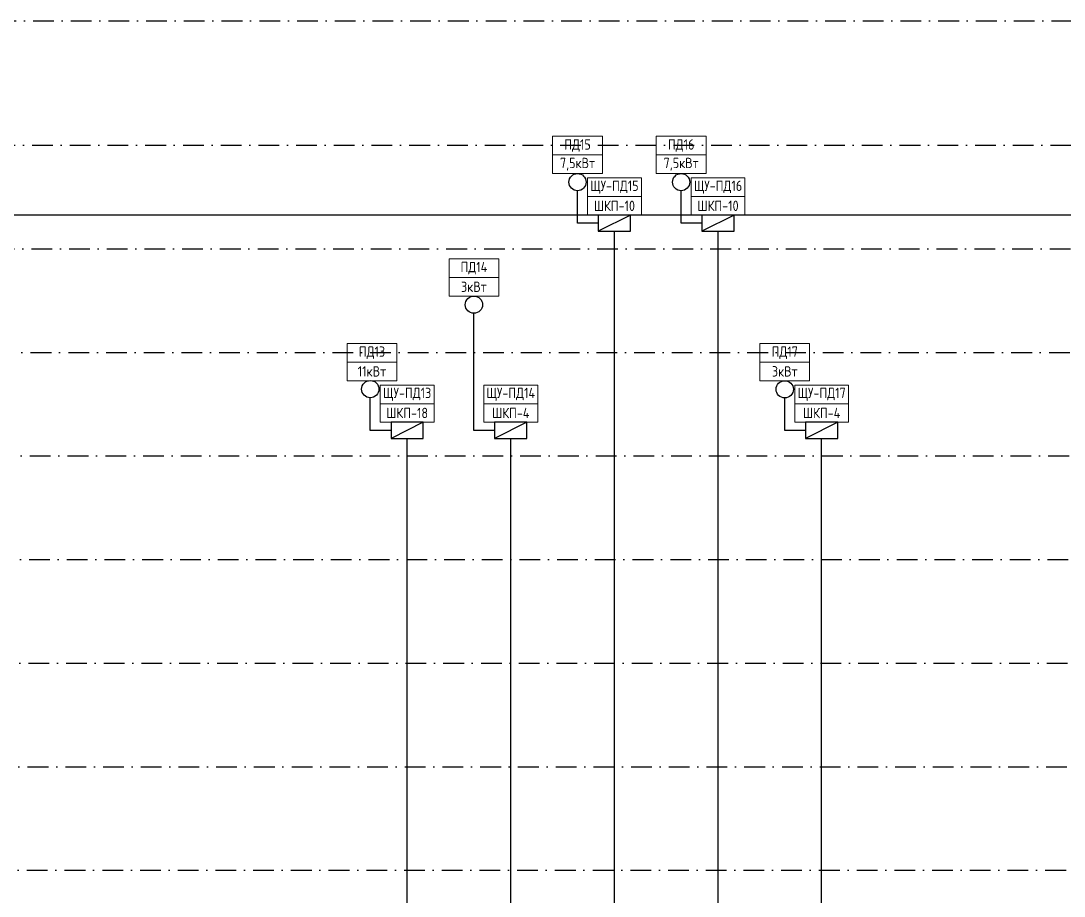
# Model space of a CAD drawing. Header units: millimetres. Extents: x -1221 to 2392, y 143 to 1021.
# Drawn here: x -448.6 to -196.9, y 743 to 954.2 of the extents above; entities that cross this region are included whole.
import ezdxf

# ---------------------------------------------------------------- set-up
doc = ezdxf.new("R2010")
doc.units = ezdxf.units.MM
doc.header["$MEASUREMENT"] = 0
doc.linetypes.add('Штрихпунктирная 5 х 2 мм', pattern=[9, 5, -2, 0, -2])
doc.layers.get('Defpoints').update_dxf_attribs({"color": 6})
for name, color, linetype in [('ACM 0.05mm', 1, 'Continuous'), ('ACM Text', 7, 'Continuous'), ('EM_Щиты противопожарных систем', 1, 'Continuous')]:
    doc.layers.add(name, color=color, linetype=linetype)
doc.styles.add('Надписи', font='isocpeur.ttf', dxfattribs={"width": 0.85})

# ---------------------------------------------------------------- blocks, each defined once
blk = doc.blocks.new('*U29')
at = {"linetype": 'Continuous'}
blk.add_lwpolyline([(-3.9, 0), (3.9, 0), (3.9, 3.9), (-3.9, 3.9)], close=True, dxfattribs=at)
blk.add_lwpolyline([(3.9, 3.9), (-3.9, 0)])
blk = doc.blocks.new('*T68')
at = {"layer": 'Defpoints', "color": 8, "linetype": 'ByBlock', "lineweight": 0, "transparency": 16777216}
for p, q in [((0, 0), (13, 0)), ((0, 0), (0, -9)), ((13, 0), (13, -9)), ((0, -4.5), (13, -4.5)), ((0, -9), (13, -9))]:
    blk.add_line(p, q, dxfattribs=at)
at = {"layer": 'ACM Text', "transparency": 16777216, "char_height": 2.5, "width": 12, "attachment_point": 5, "style": 'Надписи'}
for s, insert in [('ЩУ-ПД13', (6.5, -2.25)), ('ШКП-18', (6.5, -6.75))]:
    blk.add_mtext(s, dxfattribs=dict(at, insert=insert))
blk = doc.blocks.new('*T69')
at = {"layer": 'Defpoints', "color": 8, "linetype": 'ByBlock', "lineweight": 0, "transparency": 16777216}
for p, q in [((0, 0), (13, 0)), ((0, 0), (0, -9)), ((13, 0), (13, -9)), ((0, -4.5), (13, -4.5)), ((0, -9), (13, -9))]:
    blk.add_line(p, q, dxfattribs=at)
at = {"layer": 'ACM Text', "transparency": 16777216, "char_height": 2.5, "width": 12, "attachment_point": 5, "style": 'Надписи'}
for s, insert in [('ЩУ-ПД14', (6.5, -2.25)), ('ШКП-4', (6.5, -6.75))]:
    blk.add_mtext(s, dxfattribs=dict(at, insert=insert))
blk = doc.blocks.new('*T70')
at = {"layer": 'Defpoints', "color": 8, "linetype": 'ByBlock', "lineweight": 0, "transparency": 16777216}
for p, q in [((0, 0), (13, 0)), ((0, 0), (0, -9)), ((13, 0), (13, -9)), ((0, -4.5), (13, -4.5)), ((0, -9), (13, -9))]:
    blk.add_line(p, q, dxfattribs=at)
at = {"layer": 'ACM Text', "transparency": 16777216, "char_height": 2.5, "width": 12, "attachment_point": 5, "style": 'Надписи'}
for s, insert in [('ЩУ-ПД15', (6.5, -2.25)), ('ШКП-10', (6.5, -6.75))]:
    blk.add_mtext(s, dxfattribs=dict(at, insert=insert))
blk = doc.blocks.new('*T71')
at = {"layer": 'Defpoints', "color": 8, "linetype": 'ByBlock', "lineweight": 0, "transparency": 16777216}
for p, q in [((0, 0), (13, 0)), ((0, 0), (0, -9)), ((13, 0), (13, -9)), ((0, -4.5), (13, -4.5)), ((0, -9), (13, -9))]:
    blk.add_line(p, q, dxfattribs=at)
at = {"layer": 'ACM Text', "transparency": 16777216, "char_height": 2.5, "width": 12, "attachment_point": 5, "style": 'Надписи'}
for s, insert in [('ЩУ-ПД16', (6.5, -2.25)), ('ШКП-10', (6.5, -6.75))]:
    blk.add_mtext(s, dxfattribs=dict(at, insert=insert))
blk = doc.blocks.new('*T72')
at = {"layer": 'Defpoints', "color": 8, "linetype": 'ByBlock', "lineweight": 0, "transparency": 16777216}
for p, q in [((0, 0), (13, 0)), ((0, 0), (0, -9)), ((13, 0), (13, -9)), ((0, -4.5), (13, -4.5)), ((0, -9), (13, -9))]:
    blk.add_line(p, q, dxfattribs=at)
at = {"layer": 'ACM Text', "transparency": 16777216, "char_height": 2.5, "width": 12, "attachment_point": 5, "style": 'Надписи'}
for s, insert in [('ЩУ-ПД17', (6.5, -2.25)), ('ШКП-4', (6.5, -6.75))]:
    blk.add_mtext(s, dxfattribs=dict(at, insert=insert))
blk = doc.blocks.new('*T107')
at = {"layer": 'Defpoints', "color": 8, "linetype": 'ByBlock', "lineweight": 0, "transparency": 16777216}
for p, q in [((0, 0), (12, 0)), ((0, 0), (0, -9)), ((12, 0), (12, -9)), ((0, -4.5), (12, -4.5)), ((0, -9), (12, -9))]:
    blk.add_line(p, q, dxfattribs=at)
at = {"layer": 'ACM Text', "transparency": 16777216, "char_height": 2.5, "width": 11, "attachment_point": 5, "style": 'Надписи'}
for s, insert in [('ПД13', (6, -2.25)), ('11кВт', (6, -6.75))]:
    blk.add_mtext(s, dxfattribs=dict(at, insert=insert))
blk = doc.blocks.new('*T108')
at = {"layer": 'Defpoints', "color": 8, "linetype": 'ByBlock', "lineweight": 0, "transparency": 16777216}
for p, q in [((0, 0), (12, 0)), ((0, 0), (0, -9)), ((12, 0), (12, -9)), ((0, -4.5), (12, -4.5)), ((0, -9), (12, -9))]:
    blk.add_line(p, q, dxfattribs=at)
at = {"layer": 'ACM Text', "transparency": 16777216, "char_height": 2.5, "width": 11, "attachment_point": 5, "style": 'Надписи'}
for s, insert in [('ПД14', (6, -2.25)), ('3кВт', (6, -6.75))]:
    blk.add_mtext(s, dxfattribs=dict(at, insert=insert))
blk = doc.blocks.new('*T109')
at = {"layer": 'Defpoints', "color": 8, "linetype": 'ByBlock', "lineweight": 0, "transparency": 16777216}
for p, q in [((0, 0), (12, 0)), ((0, 0), (0, -9)), ((12, 0), (12, -9)), ((0, -4.5), (12, -4.5)), ((0, -9), (12, -9))]:
    blk.add_line(p, q, dxfattribs=at)
at = {"layer": 'ACM Text', "transparency": 16777216, "char_height": 2.5, "width": 11, "attachment_point": 5, "style": 'Надписи'}
for s, insert in [('ПД15', (6, -2.25)), ('7,5кВт', (6, -6.75))]:
    blk.add_mtext(s, dxfattribs=dict(at, insert=insert))
blk = doc.blocks.new('*T110')
at = {"layer": 'Defpoints', "color": 8, "linetype": 'ByBlock', "lineweight": 0, "transparency": 16777216}
for p, q in [((0, 0), (12, 0)), ((0, 0), (0, -9)), ((12, 0), (12, -9)), ((0, -4.5), (12, -4.5)), ((0, -9), (12, -9))]:
    blk.add_line(p, q, dxfattribs=at)
at = {"layer": 'ACM Text', "transparency": 16777216, "char_height": 2.5, "width": 11, "attachment_point": 5, "style": 'Надписи'}
for s, insert in [('ПД16', (6, -2.25)), ('7,5кВт', (6, -6.75))]:
    blk.add_mtext(s, dxfattribs=dict(at, insert=insert))
blk = doc.blocks.new('*T111')
at = {"layer": 'Defpoints', "color": 8, "linetype": 'ByBlock', "lineweight": 0, "transparency": 16777216}
for p, q in [((0, 0), (12, 0)), ((0, 0), (0, -9)), ((12, 0), (12, -9)), ((0, -4.5), (12, -4.5)), ((0, -9), (12, -9))]:
    blk.add_line(p, q, dxfattribs=at)
at = {"layer": 'ACM Text', "transparency": 16777216, "char_height": 2.5, "width": 11, "attachment_point": 5, "style": 'Надписи'}
for s, insert in [('ПД17', (6, -2.25)), ('3кВт', (6, -6.75))]:
    blk.add_mtext(s, dxfattribs=dict(at, insert=insert))

msp = doc.modelspace()

# ---------------------------------------------------------------- linework, layer by layer
for points in [[(-305.44, 554.89), (-305.44, 903.45)], [(-280.44, 554.89), (-280.44, 903.45)], [(-355.44, 554.89), (-355.44, 853.45)], [(-330.44, 554.89), (-330.44, 853.45)], [(-255.44, 554.89), (-255.44, 853.45)]]:
    msp.add_lwpolyline(points)
at = {"color": 7, "lineweight": -2}
for centre in [(-314.34, 915.32), (-289.34, 915.32), (-339.34, 885.74), (-364.34, 865.36), (-264.34, 865.32)]:
    msp.add_circle(centre, 2.08, dxfattribs=at)
at = {"layer": 'ACM 0.05mm', "color": 7, "linetype": 'Штрихпунктирная 5 х 2 мм'}
for points in [[(-973.5, 954.24), (483.66, 954.24), (483.66, 954.24), (483.66, 954.24), (483.66, 954.24), (483.66, 954.24)], [(-973.72, 924.24), (483.66, 924.24), (483.66, 924.24), (483.66, 924.24), (483.66, 924.24), (483.66, 924.24)], [(-973.9, 899.24), (483.66, 899.24)], [(-974.08, 874.24), (483.66, 874.24)], [(-974.26, 849.24), (483.66, 849.24)], [(-974.44, 824.24), (483.66, 824.24)], [(-974.62, 799.24), (483.66, 799.24)], [(-974.8, 774.24), (483.66, 774.24)], [(-974.98, 749.24), (483.66, 749.24)]]:
    msp.add_lwpolyline(points, dxfattribs=at)
at = {"layer": 'ACM Text', "color": 1}
for points in [[(-309.34, 905.4), (-314.34, 905.4), (-314.34, 913.24), (-314.34, 913.24)], [(-284.34, 905.4), (-289.34, 905.4), (-289.34, 913.24), (-289.34, 913.24)], [(-334.34, 855.4), (-339.34, 855.4), (-339.34, 883.66), (-339.34, 883.66)], [(-359.34, 855.4), (-364.34, 855.4), (-364.34, 863.28), (-364.34, 863.28)], [(-259.34, 855.4), (-264.34, 855.4), (-264.34, 863.24)]]:
    msp.add_lwpolyline(points, dxfattribs=at)
at = {"layer": 'ACM Text'}
msp.add_lwpolyline([(-479.44, 907.41), (43.56, 907.41)], dxfattribs=at)

# ---------------------------------------------------------------- block references
for name, p in [('*T109', (-320.34, 926.4)), ('*T110', (-295.34, 926.4)), ('*T70', (-311.94, 916.35)), ('*T71', (-286.94, 916.35)), ('*T108', (-345.34, 896.82)), ('*T107', (-369.93, 876.4)), ('*T111', (-270.34, 876.4)), ('*T68', (-361.94, 866.35)), ('*T69', (-336.94, 866.35)), ('*T72', (-261.94, 866.35))]:
    msp.add_blockref(name, p)
at = {"layer": 'EM_Щиты противопожарных систем'}
for p in [(-305.44, 903.45), (-280.44, 903.45), (-355.44, 853.45), (-330.44, 853.45), (-255.44, 853.45)]:
    msp.add_blockref('*U29', p, dxfattribs=at)

doc.saveas('drawing.dxf')
